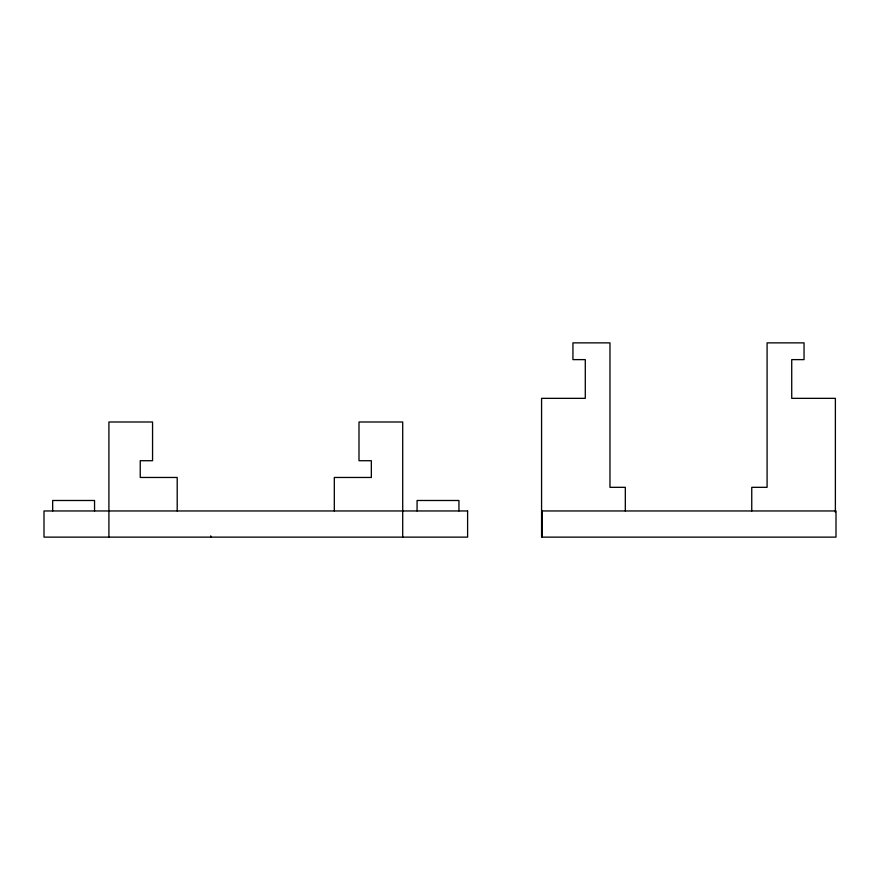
<?xml version="1.0" encoding="UTF-8"?>
<svg xmlns="http://www.w3.org/2000/svg" width="880" height="880" viewBox="0 0 880 880"><rect width="100%" height="100%" fill="white"/><g stroke="black" fill="none" stroke-linecap="round" stroke-linejoin="round"><path stroke-width="1.32" d="M541.574 510.961L836 510.961L836 537.13L541.574 537.13L541.574 398.343L585.288 398.343L585.288 359.623L572.935 359.623L572.935 342.87L609.972 342.87L609.972 487.322L625.317 487.322L625.317 510.961M210.749 535.865L210.771 537.13M835.384 512.391L835.384 398.343L791.725 398.343L791.725 359.623L804.045 359.623L804.045 342.87L767.085 342.87L767.085 487.322L751.751 487.322L751.751 510.961M542.201 510.961L542.201 537.13M458.942 510.961L458.942 500.489L417.076 500.489L417.076 510.961M402.71 537.13L402.71 421.993L358.996 421.993L358.996 460.713L371.349 460.713L371.349 477.466L334.312 477.466L334.312 510.961M177.199 510.961L177.199 477.466L140.239 477.466L140.239 460.713L152.559 460.713L152.559 421.993L108.911 421.993L108.911 537.13M94.545 510.961L94.545 500.489L52.668 500.489L52.668 510.961M467.61 510.961L44 510.961L44 537.13L467.61 537.13L467.61 510.961"/></g></svg>
